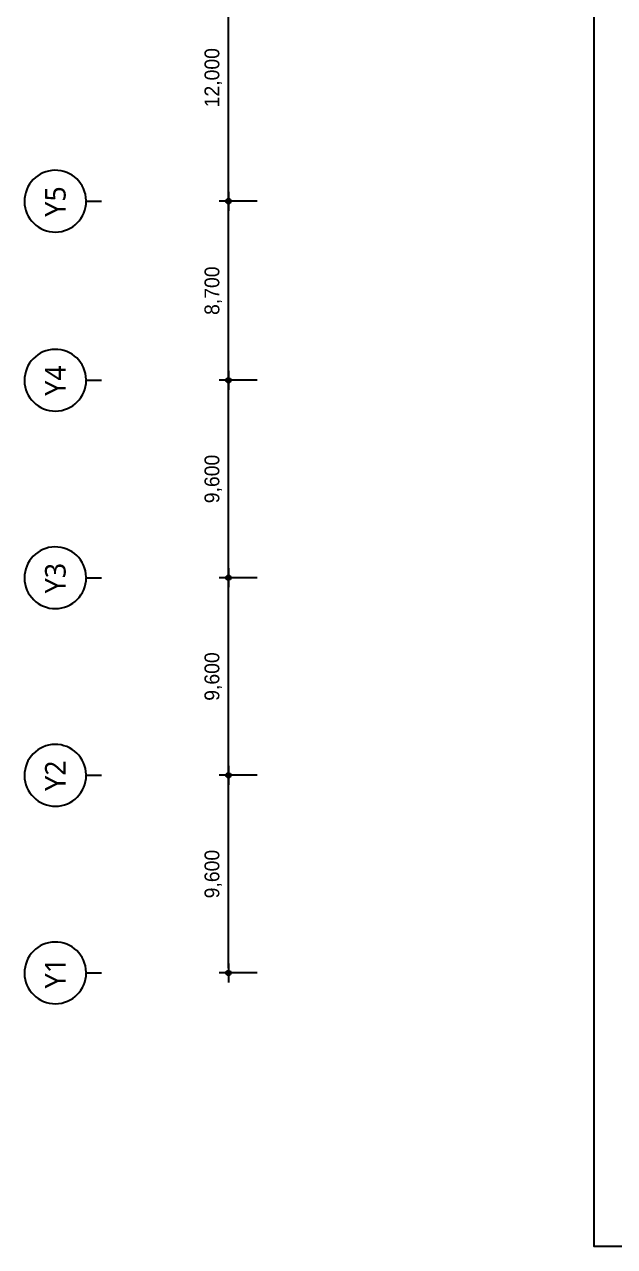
# Model space of a CAD drawing. Header units: millimetres. Extents: x 50157 to 283139, y 29188 to 187058.
# Drawn here: x 50166 to 78832, y 29188 to 88576 of the extents above; entities that cross this region are included whole.
import ezdxf
from ezdxf.enums import TextEntityAlignment as Align

# ---------------------------------------------------------------- set-up
doc = ezdxf.new("R2010")
doc.units = ezdxf.units.MM
doc.layers.get('Defpoints').update_dxf_attribs({"color": 163})
doc.layers.add('AA-AXIS-BUBL(T)', color=3, linetype='Continuous')
doc.layers.add('DIM', color=7, linetype='Continuous')
doc.styles.add('GHS', font='romans', dxfattribs={"bigfont": 'ngsw.shx'})
doc.styles.add('U', font='')
doc.styles.add('맑은고딕', font='malgun.ttf')
doc.styles.get('U').set_extended_font_data('HY울릉도L')
doc.dimstyles.new('rednautilus', dxfattribs={"dimtxt": 2.399999999999999, "dimasz": 0.7700000000000001, "dimexe": 1.5, "dimexo": 3, "dimgap": 1, "dimtad": 1, "dimdec": 0, "dimzin": 0, "dimdsep": 46, "dimlunit": 6, "dimtxsty": 'GHS', "dimblk": 'DIMDOT', "dimcen": 5, "dimclrd": 7, "dimclre": 7, "dimclrt": 3, "dimadec": 0, "dimazin": 0, "dimtfac": 1, "dimtdec": 0, "dimtix": 1, "dimtmove": 2, "dimatfit": 1, "dimldrblk": 'DIMDOT', "dimfxl": 1, "dimtolj": 1, "dimtzin": 0, "dimarcsym": 0})

# ---------------------------------------------------------------- blocks, each defined once
blk = doc.blocks.new('DIMDOT')
at = {"color": 0}
blk.add_line((-2, 0), (2, 0), dxfattribs=at)
for radius in [0.5, 0.25]:
    blk.add_circle((0, 0), radius, dxfattribs=at)
blk = doc.blocks.new('*D54')
at = {"layer": 'Defpoints', "color": 0}
for p in [(-2697607.19076534, 736265.1361251683), (-2695307.19076534, 736265.1361251683), (-2695307.19076534, 724265.1361251683)]:
    blk.add_point(p, dxfattribs=at)
at = {"layer": 'DIM', "color": 7, "lineweight": -2}
for p, q in [((-2696207.19076534, 736265.1361251683), (-2698057.19076534, 736265.1361251683)), ((-2697607.19076534, 724496.1361251682), (-2697607.19076534, 736034.1361251683)), ((-2696207.19076534, 724265.1361251683), (-2698057.19076534, 724265.1361251683))]:
    blk.add_line(p, q, dxfattribs=at)
at = {"layer": 'DIM', "color": 7, "lineweight": -2, "xscale": 231, "yscale": 231, "zscale": 231}
for p, rotation in [((-2697607.19076534, 736265.1361251683), 90), ((-2697607.19076534, 724265.1361251683), 270)]:
    blk.add_blockref('DIMDOT', p, dxfattribs=dict(at, rotation=rotation))
at = {"layer": 'DIM', "color": 3, "insert": (-2698338.50691188, 730265.1361251683), "char_height": 720, "attachment_point": 5, "rotation": 90, "style": 'U'}
blk.add_mtext('\\A1;12,000', dxfattribs=at)
blk = doc.blocks.new('*D55')
at = {"layer": 'Defpoints', "color": 0}
for p in [(-2697607.19076534, 724265.1361251683), (-2695307.19076534, 724265.1361251683), (-2695307.19076534, 715565.1361251684)]:
    blk.add_point(p, dxfattribs=at)
at = {"layer": 'DIM', "color": 7, "lineweight": -2}
for p, q in [((-2696207.19076534, 724265.1361251683), (-2698057.19076534, 724265.1361251683)), ((-2697607.19076534, 715796.1361251683), (-2697607.19076534, 724034.1361251683)), ((-2696207.19076534, 715565.1361251684), (-2698057.19076534, 715565.1361251684))]:
    blk.add_line(p, q, dxfattribs=at)
at = {"layer": 'DIM', "color": 7, "lineweight": -2, "xscale": 231, "yscale": 231, "zscale": 231}
for p, rotation in [((-2697607.19076534, 724265.1361251683), 90), ((-2697607.19076534, 715565.1361251684), 270)]:
    blk.add_blockref('DIMDOT', p, dxfattribs=dict(at, rotation=rotation))
at = {"layer": 'DIM', "color": 3, "insert": (-2698338.50691188, 719915.1361251684), "char_height": 720, "attachment_point": 5, "rotation": 90, "style": 'U'}
blk.add_mtext('\\A1;8,700', dxfattribs=at)
blk = doc.blocks.new('*D56')
at = {"layer": 'Defpoints', "color": 0}
for p in [(-2697607.19076534, 696365.1361251684), (-2695307.19076534, 696365.1361251684), (-2695307.19076534, 686765.1361251683)]:
    blk.add_point(p, dxfattribs=at)
at = {"layer": 'DIM', "color": 7, "lineweight": -2}
for p, q in [((-2696207.19076534, 696365.1361251684), (-2698057.19076534, 696365.1361251684)), ((-2697607.19076534, 686996.1361251682), (-2697607.19076534, 696134.1361251683)), ((-2696207.19076534, 686765.1361251683), (-2698057.19076534, 686765.1361251683))]:
    blk.add_line(p, q, dxfattribs=at)
at = {"layer": 'DIM', "color": 7, "lineweight": -2, "xscale": 231, "yscale": 231, "zscale": 231}
for p, rotation in [((-2697607.19076534, 696365.1361251684), 90), ((-2697607.19076534, 686765.1361251683), 270)]:
    blk.add_blockref('DIMDOT', p, dxfattribs=dict(at, rotation=rotation))
at = {"layer": 'DIM', "color": 3, "insert": (-2698338.995378637, 691565.1361251683), "char_height": 720, "attachment_point": 5, "rotation": 90, "style": 'U'}
blk.add_mtext('\\A1;9,600', dxfattribs=at)
blk = doc.blocks.new('*D57')
at = {"layer": 'Defpoints', "color": 0}
for p in [(-2697607.19076534, 705965.1361251683), (-2695307.19076534, 705965.1361251683), (-2695307.19076534, 696365.1361251684)]:
    blk.add_point(p, dxfattribs=at)
at = {"layer": 'DIM', "color": 7, "lineweight": -2}
for p, q in [((-2696207.19076534, 705965.1361251683), (-2698057.19076534, 705965.1361251683)), ((-2697607.19076534, 696596.1361251683), (-2697607.19076534, 705734.1361251683)), ((-2696207.19076534, 696365.1361251684), (-2698057.19076534, 696365.1361251684))]:
    blk.add_line(p, q, dxfattribs=at)
at = {"layer": 'DIM', "color": 7, "lineweight": -2, "xscale": 231, "yscale": 231, "zscale": 231}
for p, rotation in [((-2697607.19076534, 705965.1361251683), 90), ((-2697607.19076534, 696365.1361251684), 270)]:
    blk.add_blockref('DIMDOT', p, dxfattribs=dict(at, rotation=rotation))
at = {"layer": 'DIM', "color": 3, "insert": (-2698338.995378637, 701165.1361251683), "char_height": 720, "attachment_point": 5, "rotation": 90, "style": 'U'}
blk.add_mtext('\\A1;9,600', dxfattribs=at)
blk = doc.blocks.new('*D58')
at = {"layer": 'Defpoints', "color": 0}
for p in [(-2697607.19076534, 715565.1361251684), (-2695307.19076534, 715565.1361251684), (-2695307.19076534, 705965.1361251683)]:
    blk.add_point(p, dxfattribs=at)
at = {"layer": 'DIM', "color": 7, "lineweight": -2}
for p, q in [((-2696207.19076534, 715565.1361251684), (-2698057.19076534, 715565.1361251684)), ((-2697607.19076534, 706196.1361251682), (-2697607.19076534, 715334.1361251683)), ((-2696207.19076534, 705965.1361251683), (-2698057.19076534, 705965.1361251683))]:
    blk.add_line(p, q, dxfattribs=at)
at = {"layer": 'DIM', "color": 7, "lineweight": -2, "xscale": 231, "yscale": 231, "zscale": 231}
for p, rotation in [((-2697607.19076534, 715565.1361251684), 90), ((-2697607.19076534, 705965.1361251683), 270)]:
    blk.add_blockref('DIMDOT', p, dxfattribs=dict(at, rotation=rotation))
at = {"layer": 'DIM', "color": 3, "insert": (-2698338.995378637, 710765.1361251683), "char_height": 720, "attachment_point": 5, "rotation": 90, "style": 'U'}
blk.add_mtext('\\A1;9,600', dxfattribs=at)
blk = doc.blocks.new('AXIS-2')
at = {"layer": 'AA-AXIS-BUBL(T)'}
for points in [[(-2704513.688633384, 724298.8059451826, 178.1842935800949), (-2704513.31070018, 724265.1361251683), (-2703763.216213903, 724265.1361251683)], [(-2704513.688633384, 715598.8059451828, 178.1842935800949), (-2704513.31070018, 715565.1361251684), (-2703763.216213903, 715565.1361251684)], [(-2704513.688633384, 705998.8059451827, 178.1842935800949), (-2704513.31070018, 705965.1361251683), (-2703763.216213903, 705965.1361251683)], [(-2704513.688633384, 696398.8059451827, 178.1842935800949), (-2704513.31070018, 696365.1361251684), (-2703763.216213903, 696365.1361251684)], [(-2704513.688633384, 686798.8059451826, 178.1842935800949), (-2704513.31070018, 686765.1361251683), (-2703763.216213903, 686765.1361251683)]]:
    blk.add_lwpolyline(points, format="xyb", dxfattribs=at)
at = {"layer": 'AA-AXIS-BUBL(T)', "style": '맑은고딕'}
for s, p in [('Y5', (-2706013.216213902, 724248.3001546529)), ('Y4', (-2706013.216213902, 715548.300154653)), ('Y3', (-2706013.216213902, 705948.3001546529)), ('Y2', (-2706013.216213902, 696348.300154653)), ('Y1', (-2706013.216213902, 686748.3001546529))]:
    blk.add_text(s, height=1000, rotation=90, dxfattribs=at).set_placement(p, align=Align.MIDDLE_CENTER)
at = {"layer": 'DIM'}
for p1, p2, picture, middle in [((-2695307.19076534, 724265.1361251683), (-2695307.19076534, 736265.1361251683), '*D54', (-2698338.50691188, 730265.1361251683)), ((-2695307.19076534, 715565.1361251684), (-2695307.19076534, 724265.1361251683), '*D55', (-2698338.50691188, 719915.1361251684)), ((-2695307.19076534, 705965.1361251683), (-2695307.19076534, 715565.1361251684), '*D58', (-2698338.995378637, 710765.1361251683)), ((-2695307.19076534, 696365.1361251684), (-2695307.19076534, 705965.1361251683), '*D57', (-2698338.995378637, 701165.1361251683)), ((-2695307.19076534, 686765.1361251683), (-2695307.19076534, 696365.1361251684), '*D56', (-2698338.995378637, 691565.1361251683))]:
    dim = blk.add_aligned_dim(p1=p1, p2=p2, distance=2300, dimstyle='rednautilus', override={"dimscale": 300, "dimtxsty": 'U', "dimblk": 'DIMDOT'}, dxfattribs=at)
    dim.commit()
    dim.dimension.update_dxf_attribs({"geometry": picture, "text_midpoint": middle})

msp = doc.modelspace()

# ---------------------------------------------------------------- linework, layer by layer
msp.add_lwpolyline([(77837.27096787089, 154146.9657011067), (213416.2357178178, 154146.9657011067), (213416.2357178178, 29187.65865544052), (77837.27096787089, 29187.65865544052)], close=True)

# ---------------------------------------------------------------- block references
msp.add_blockref('AXIS-2', (2757679.078260692, -644277.302083685))

doc.saveas('drawing.dxf')
